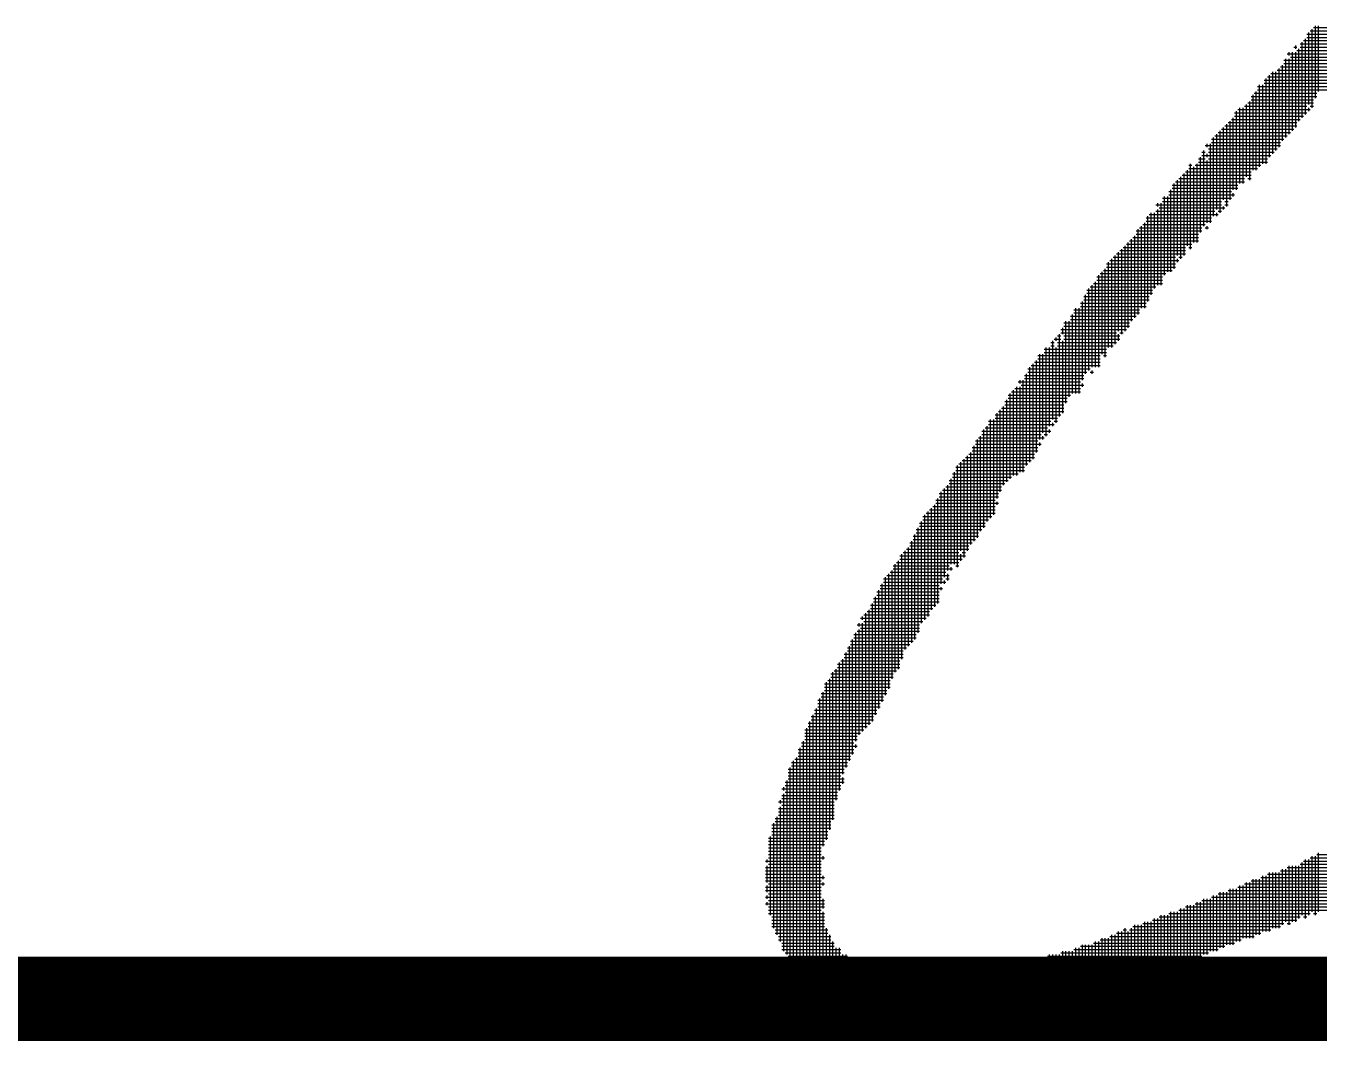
# Model space of a CAD drawing. Header units: feet. Extents: x 0 to 252300, y 0 to 178200.
# Drawn here: x 170688 to 171608, y 7770 to 8492 of the extents above; entities that cross this region are included whole.
import ezdxf
from ezdxf.enums import TextEntityAlignment as Align

# ---------------------------------------------------------------- set-up
doc = ezdxf.new("R2010")
doc.units = ezdxf.units.FT
doc.header["$LTSCALE"] = 3000
doc.header["$MEASUREMENT"] = 0
for name, color, linetype in [('CX-BORD', 3, 'CONTINUOUS'), ('CX-BORD-LIN1', 4, 'CONTINUOUS'), ('CX-BORD-LIN2', 3, 'CONTINUOUS'), ('CX-BORD-TEX2', 7, 'CONTINUOUS'), ('CX-BORD-TEX3', 6, 'CONTINUOUS')]:
    doc.layers.add(name, color=color, linetype=linetype)
doc.styles.add('TB_TEXT', font='')
doc.styles.add('TB_WBTXT', font='')
doc.styles.add('TB_WMTXT', font='')
doc.styles.get('TB_TEXT').set_extended_font_data('DotumChe')
doc.styles.get('TB_WBTXT').set_extended_font_data('Dotum')
doc.styles.get('TB_WMTXT').set_extended_font_data('DotumChe')

# ---------------------------------------------------------------- blocks, each defined once
blk = doc.blocks.new('CXBLKA1')
at = {"layer": 'CX-BORD-LIN1', "const_width": 0.2}
blk.add_lwpolyline([(558, 6), (270, 6)], dxfattribs=at)
at = {"layer": 'CX-BORD-LIN1', "style": 'TB_TEXT'}
for tag, p in [('TR_RCON5', (342.3033, 33)), ('TR_RCON4', (342.3033, 27)), ('TR_RCON3', (342.3033, 21)), ('TR_RCON2', (342.3033, 15)), ('TR_RCON1', (342.3033, 9))]:
    blk.add_attdef(tag, text='', height=3.5, dxfattribs=at).set_placement(p, align=Align.MIDDLE_LEFT)
for tag, height, p in [('TR_DGN5', 3.5, (451.1185, 33)), ('TR_CHK5', 3.5, (491.1185, 33)), ('TR_RDAT5', 3.5, (317.5, 33)), ('TR_APP5', 3.5, (531.1185, 33)), ('TR_RNUM5', 3, (285.1051, 32.6366)), ('TR_DGN4', 3.5, (451.1185, 27)), ('TR_CHK4', 3.5, (491.1185, 27)), ('TR_RDAT4', 3.5, (317.5, 27)), ('TR_APP4', 3.5, (531.1185, 27)), ('TR_RNUM4', 3, (285.1051, 26.6366)), ('TR_DGN3', 3.5, (451.1185, 21)), ('TR_CHK3', 3.5, (491.1185, 21)), ('TR_RDAT3', 3.5, (317.5, 21)), ('TR_APP3', 3.5, (531.1185, 21)), ('TR_RNUM3', 3, (285.1051, 20.6366)), ('TR_DGN2', 3.5, (451.1185, 15)), ('TR_CHK2', 3.5, (491.1185, 15)), ('TR_RDAT2', 3.5, (317.5, 15)), ('TR_APP2', 3.5, (531.1185, 15)), ('TR_RNUM2', 3, (285.1051, 14.6366)), ('TR_DGN1', 3.5, (451.1185, 9)), ('TR_CHK1', 3.5, (491.1185, 9)), ('TR_RDAT1', 3.5, (317.5, 9)), ('TR_APP1', 3.5, (531.1185, 9)), ('TR_RNUM1', 3, (285.1051, 8.6366))]:
    blk.add_attdef(tag, text='', height=height, dxfattribs=at).set_placement(p, align=Align.MIDDLE_CENTER)
at = {"layer": 'CX-BORD-LIN2', "style": 'TB_TEXT'}
blk.add_attdef('TD_VERSION', text='', height=3, rotation=90, dxfattribs=at).set_placement((800.5, 48.0149), align=Align.MIDDLE_CENTER)
at = {"layer": 'CX-BORD-TEX2', "style": 'TB_WMTXT'}
for tag, height, p in [('TB_CNAME', 5, (15.3448, 531.8324)), ('TB_CSCOP', 4, (16.6346, 523.8324))]:
    blk.add_attdef(tag, text='', height=height, dxfattribs=at).set_placement(p, align=Align.BOTTOM_LEFT)
at = {"layer": 'CX-BORD-TEX2', "style": 'TB_WBTXT'}
for tag, height, p in [('TB_MTITIL', 10, (398, 533.3264)), ('TB_STITL', 7, (398, 518.3264))]:
    blk.add_attdef(tag, text='', height=height, dxfattribs=at).set_placement(p, align=Align.MIDDLE_CENTER)
at = {"layer": 'CX-BORD-TEX3', "style": 'TB_TEXT'}
for tag, height, p in [('TD_LNDST', 4.5, (215, 31.5)), ('TD_DSECT', 4.5, (605.5, 31.5)), ('TD_DDIST', 4.5, (654.5, 31.5)), ('TD_DNAME_TOP', 4.5, (755, 27.957)), ('TD_CSECT', 4.5, (605.5, 22.5)), ('TD_CDIST', 4.5, (654.5, 22.5)), ('TD_DNAME_MAIN', 4.5, (755, 21.4731)), ('TD_DNAME_BOT', 3, (755, 15.2489)), ('TD_HSCAL', 4.5, (620.8841, 13.7484)), ('TD_VSCAL', 4.5, (656.8615, 13.7484)), ('TD_CCOMP', 4.5, (215, 13.5927)), ('TD_CSTEP', 4.5, (250.744, 5.125)), ('TD_FIELD', 4.5, (180, 5.125)), ('TD_DWGNO', 4.5, (755, 5.0017)), ('TD_DWGCODE', 4.5, (637, 4.7908))]:
    blk.add_attdef(tag, text='', height=height, dxfattribs=at).set_placement(p, align=Align.MIDDLE_CENTER)
for tag, height, width, p in [('TD_DCOMP', 4.5, 0.95, (215, 22.5875)), ('TD_CNAME', 5, 0.78, (65, 7.5956))]:
    blk.add_attdef(tag, text='', height=height, dxfattribs=dict(at, width=width)).set_placement(p, align=Align.MIDDLE_CENTER)

msp = doc.modelspace()

# ---------------------------------------------------------------- linework, layer by layer
at = {"layer": 'CX-BORD-TEX2'}
for p, q in [((171599.03, 8485.91), (171650.35, 8485.91)), ((171600.2, 8487.08), (171600.2, 8435.76)), ((171601.36, 8488.25), (171652.69, 8488.25)), ((171602.53, 8489.41), (171602.53, 8433.43)), ((171603.7, 8490.58), (171657.35, 8490.58)), ((171604.86, 8491.75), (171604.86, 8440.42)), ((171607.2, 8491.75), (171607.2, 8445.09)), ((171589.7, 8476.58), (171592.03, 8476.58)), ((171590.87, 8477.75), (171590.87, 8475.42)), ((171594.37, 8478.92), (171645.69, 8478.92)), ((171594.37, 8476.58), (171636.36, 8476.58)), ((171595.53, 8480.08), (171595.53, 8426.43)), ((171596.7, 8481.25), (171645.69, 8481.25)), ((171597.87, 8482.41), (171597.87, 8428.76)), ((171599.03, 8483.58), (171648.02, 8483.58)), ((171582.7, 8467.25), (171627.03, 8467.25)), ((171583.87, 8468.42), (171583.87, 8412.43)), ((171585.04, 8471.92), (171636.36, 8471.92)), ((171586.2, 8473.08), (171586.2, 8470.75)), ((171586.2, 8468.42), (171586.2, 8414.76)), ((171587.37, 8469.58), (171636.36, 8469.58)), ((171588.53, 8473.08), (171588.53, 8417.1)), ((171590.87, 8473.08), (171590.87, 8419.43)), ((171592.03, 8474.25), (171641.02, 8474.25)), ((171593.2, 8475.42), (171593.2, 8424.09)), ((171573.37, 8457.92), (171620.03, 8457.92)), ((171574.54, 8459.09), (171574.54, 8400.77)), ((171576.87, 8459.09), (171576.87, 8403.1)), ((171578.04, 8460.25), (171627.03, 8460.25)), ((171579.2, 8461.42), (171579.2, 8405.43)), ((171580.37, 8462.59), (171629.36, 8462.59)), ((171581.54, 8463.75), (171581.54, 8410.1)), ((171582.7, 8464.92), (171631.69, 8464.92)), ((171564.04, 8448.59), (171615.36, 8448.59)), ((171565.21, 8449.76), (171565.21, 8391.44)), ((171567.54, 8449.76), (171567.54, 8393.77)), ((171568.71, 8453.25), (171615.36, 8453.25)), ((171568.71, 8450.92), (171617.69, 8450.92)), ((171569.87, 8454.42), (171569.87, 8393.77)), ((171571.04, 8455.59), (171617.69, 8455.59)), ((171572.2, 8456.75), (171572.2, 8398.43)), ((171559.37, 8441.59), (171606.03, 8441.59)), ((171560.54, 8442.76), (171560.54, 8389.1)), ((171561.71, 8443.92), (171606.03, 8443.92)), ((171562.87, 8445.09), (171562.87, 8389.1)), ((171564.04, 8446.26), (171615.36, 8446.26)), ((171548.88, 8431.09), (171548.88, 8375.11)), ((171550.04, 8432.26), (171601.36, 8432.26)), ((171551.21, 8433.43), (171551.21, 8379.77)), ((171553.54, 8433.43), (171553.54, 8379.77)), ((171554.71, 8434.59), (171599.03, 8434.59)), ((171555.88, 8435.76), (171555.88, 8384.44)), ((171557.04, 8436.93), (171603.7, 8436.93)), ((171558.21, 8438.09), (171558.21, 8382.1)), ((171559.37, 8439.26), (171603.7, 8439.26)), ((171600.2, 8433.43), (171600.2, 8431.09)), ((171601.36, 8434.59), (171603.7, 8434.59)), ((171541.88, 8421.76), (171541.88, 8363.44)), ((171543.04, 8422.93), (171592.03, 8422.93)), ((171544.21, 8424.09), (171544.21, 8368.11)), ((171545.38, 8425.26), (171594.37, 8425.26)), ((171546.54, 8426.43), (171546.54, 8375.11)), ((171547.71, 8429.93), (171599.03, 8429.93)), ((171547.71, 8427.59), (171596.7, 8427.59)), ((171532.55, 8412.43), (171532.55, 8356.44)), ((171533.71, 8413.6), (171585.04, 8413.6)), ((171534.88, 8414.76), (171534.88, 8361.11)), ((171536.05, 8415.93), (171587.37, 8415.93)), ((171537.21, 8417.1), (171537.21, 8358.78)), ((171538.38, 8418.26), (171589.7, 8418.26)), ((171539.55, 8419.43), (171539.55, 8368.11)), ((171540.71, 8420.6), (171592.03, 8420.6)), ((171525.55, 8403.1), (171525.55, 8349.45)), ((171526.72, 8406.6), (171580.37, 8406.6)), ((171527.88, 8407.77), (171527.88, 8405.43)), ((171529.05, 8404.27), (171578.04, 8404.27)), ((171530.21, 8407.77), (171530.21, 8351.78)), ((171531.38, 8411.26), (171582.7, 8411.26)), ((171531.38, 8408.93), (171580.37, 8408.93)), ((171516.22, 8393.77), (171516.22, 8333.12)), ((171520.88, 8393.77), (171520.88, 8337.78)), ((171522.05, 8397.27), (171526.72, 8397.27)), ((171522.05, 8394.93), (171571.04, 8394.93)), ((171523.22, 8398.43), (171523.22, 8344.78)), ((171524.38, 8401.93), (171526.72, 8401.93)), ((171524.38, 8399.6), (171573.37, 8399.6)), ((171527.88, 8400.77), (171527.88, 8398.43)), ((171527.88, 8396.1), (171527.88, 8351.78)), ((171529.05, 8401.93), (171575.7, 8401.93)), ((171529.05, 8397.27), (171571.04, 8397.27)), ((171509.22, 8384.44), (171509.22, 8326.12)), ((171510.39, 8385.6), (171559.37, 8385.6)), ((171511.55, 8386.77), (171511.55, 8328.45)), ((171512.72, 8387.94), (171559.37, 8387.94)), ((171513.88, 8389.1), (171513.88, 8335.45)), ((171515.05, 8392.6), (171517.38, 8392.6)), ((171515.05, 8390.27), (171564.04, 8390.27)), ((171518.55, 8391.44), (171518.55, 8337.78)), ((171519.72, 8392.6), (171566.37, 8392.6)), ((171502.22, 8375.11), (171502.22, 8316.79)), ((171503.39, 8378.61), (171550.04, 8378.61)), ((171503.39, 8376.27), (171550.04, 8376.27)), ((171504.55, 8379.77), (171504.55, 8319.12)), ((171505.72, 8380.94), (171554.71, 8380.94)), ((171506.89, 8382.1), (171506.89, 8328.45)), ((171508.05, 8383.27), (171554.71, 8383.27)), ((171557.04, 8383.27), (171559.37, 8383.27)), ((171492.89, 8365.77), (171492.89, 8363.44)), ((171495.22, 8365.77), (171495.22, 8307.45)), ((171496.39, 8369.27), (171545.38, 8369.27)), ((171496.39, 8366.94), (171538.38, 8366.94)), ((171497.56, 8370.44), (171497.56, 8314.45)), ((171499.89, 8370.44), (171499.89, 8316.79)), ((171501.05, 8373.94), (171545.38, 8373.94)), ((171501.05, 8371.61), (171547.71, 8371.61)), ((171540.71, 8366.94), (171543.04, 8366.94)), ((171546.54, 8372.77), (171546.54, 8370.44)), ((171487.06, 8357.61), (171536.05, 8357.61)), ((171488.22, 8358.78), (171488.22, 8300.46)), ((171490.56, 8358.78), (171490.56, 8305.12)), ((171491.72, 8364.61), (171538.38, 8364.61)), ((171491.72, 8359.94), (171533.71, 8359.94)), ((171492.89, 8361.11), (171492.89, 8307.45)), ((171494.06, 8362.28), (171540.71, 8362.28)), ((171534.88, 8358.78), (171534.88, 8356.44)), ((171536.05, 8359.94), (171538.38, 8359.94)), ((171539.55, 8363.44), (171539.55, 8361.11)), ((171540.71, 8364.61), (171543.04, 8364.61)), ((171480.06, 8348.28), (171524.38, 8348.28)), ((171481.23, 8349.45), (171481.23, 8291.13)), ((171482.39, 8350.61), (171526.72, 8350.61)), ((171483.56, 8351.78), (171483.56, 8291.13)), ((171484.72, 8355.28), (171531.38, 8355.28)), ((171484.72, 8352.94), (171531.38, 8352.94)), ((171485.89, 8356.44), (171485.89, 8295.79)), ((171526.72, 8348.28), (171529.05, 8348.28)), ((171527.88, 8349.45), (171527.88, 8347.11)), ((171473.06, 8338.95), (171522.05, 8338.95)), ((171474.23, 8340.11), (171474.23, 8281.79)), ((171475.39, 8341.28), (171522.05, 8341.28)), ((171476.56, 8342.45), (171476.56, 8284.13)), ((171477.73, 8345.95), (171524.38, 8345.95)), ((171477.73, 8343.61), (171522.05, 8343.61)), ((171478.89, 8347.11), (171478.89, 8286.46)), ((171463.73, 8329.62), (171512.72, 8329.62)), ((171464.9, 8330.78), (171464.9, 8274.8)), ((171466.06, 8331.95), (171512.72, 8331.95)), ((171467.23, 8333.12), (171467.23, 8272.46)), ((171468.4, 8334.28), (171512.72, 8334.28)), ((171469.56, 8335.45), (171469.56, 8274.8)), ((171470.73, 8336.61), (171517.38, 8336.61)), ((171471.89, 8337.78), (171471.89, 8277.13)), ((171515.05, 8334.28), (171517.38, 8334.28)), ((171456.73, 8322.62), (171505.72, 8322.62)), ((171456.73, 8320.29), (171505.72, 8320.29)), ((171457.9, 8323.78), (171457.9, 8263.13)), ((171459.06, 8324.95), (171508.05, 8324.95)), ((171460.23, 8326.12), (171460.23, 8263.13)), ((171461.4, 8327.28), (171505.72, 8327.28)), ((171462.56, 8328.45), (171462.56, 8265.46)), ((171506.89, 8326.12), (171506.89, 8323.78)), ((171508.05, 8327.28), (171510.39, 8327.28)), ((171449.73, 8313.29), (171496.39, 8313.29)), ((171449.73, 8310.95), (171496.39, 8310.95)), ((171450.9, 8314.45), (171450.9, 8249.13)), ((171452.07, 8315.62), (171498.72, 8315.62)), ((171453.23, 8316.79), (171453.23, 8258.47)), ((171454.4, 8317.95), (171503.39, 8317.95)), ((171455.56, 8319.12), (171455.56, 8256.13)), ((171442.73, 8303.96), (171489.39, 8303.96)), ((171442.73, 8301.62), (171489.39, 8301.62)), ((171443.9, 8305.12), (171443.9, 8246.8)), ((171445.07, 8306.29), (171491.72, 8306.29)), ((171446.23, 8307.45), (171446.23, 8249.13)), ((171447.4, 8308.62), (171496.39, 8308.62)), ((171448.57, 8309.79), (171448.57, 8249.13)), ((171438.07, 8294.62), (171484.72, 8294.62)), ((171438.07, 8292.29), (171484.72, 8292.29)), ((171439.24, 8295.79), (171439.24, 8239.8)), ((171440.4, 8299.29), (171487.06, 8299.29)), ((171440.4, 8296.96), (171487.06, 8296.96)), ((171441.57, 8300.46), (171441.57, 8244.47)), ((171431.07, 8285.29), (171477.73, 8285.29)), ((171432.24, 8286.46), (171432.24, 8230.47)), ((171433.4, 8289.96), (171480.06, 8289.96)), ((171433.4, 8287.63), (171480.06, 8287.63)), ((171434.57, 8291.13), (171434.57, 8230.47)), ((171436.9, 8291.13), (171436.9, 8230.47)), ((171424.07, 8275.96), (171470.73, 8275.96)), ((171425.24, 8277.13), (171425.24, 8272.46)), ((171426.4, 8280.63), (171473.06, 8280.63)), ((171426.4, 8278.29), (171473.06, 8278.29)), ((171427.57, 8281.79), (171427.57, 8223.47)), ((171429.9, 8281.79), (171429.9, 8228.14)), ((171431.07, 8282.96), (171475.39, 8282.96)), ((171417.07, 8266.63), (171419.41, 8266.63)), ((171418.24, 8267.8), (171418.24, 8211.81)), ((171419.41, 8268.96), (171424.07, 8268.96)), ((171420.57, 8270.13), (171420.57, 8267.8)), ((171421.74, 8271.3), (171424.07, 8271.3)), ((171421.74, 8266.63), (171463.73, 8266.63)), ((171422.91, 8272.46), (171422.91, 8214.14)), ((171424.07, 8273.63), (171463.73, 8273.63)), ((171425.24, 8267.8), (171425.24, 8216.48)), ((171426.4, 8271.3), (171466.06, 8271.3)), ((171426.4, 8268.96), (171466.06, 8268.96)), ((171464.9, 8272.46), (171464.9, 8267.8)), ((171466.06, 8273.63), (171468.4, 8273.63)), ((171407.74, 8257.3), (171452.07, 8257.3)), ((171408.91, 8258.47), (171408.91, 8197.81)), ((171411.24, 8258.47), (171411.24, 8202.48)), ((171412.41, 8261.97), (171456.73, 8261.97)), ((171412.41, 8259.63), (171456.73, 8259.63)), ((171413.57, 8263.13), (171413.57, 8200.15)), ((171415.91, 8263.13), (171415.91, 8207.14)), ((171417.07, 8264.3), (171419.41, 8264.3)), ((171420.57, 8263.13), (171420.57, 8209.48)), ((171421.74, 8264.3), (171461.4, 8264.3)), ((171454.4, 8257.3), (171456.73, 8257.3)), ((171400.74, 8247.97), (171445.07, 8247.97)), ((171401.91, 8249.13), (171401.91, 8181.48)), ((171403.08, 8250.3), (171452.07, 8250.3)), ((171404.24, 8251.47), (171404.24, 8183.82)), ((171405.41, 8252.63), (171452.07, 8252.63)), ((171406.58, 8253.8), (171406.58, 8188.48)), ((171407.74, 8254.97), (171452.07, 8254.97)), ((171446.23, 8246.8), (171446.23, 8244.47)), ((171393.75, 8238.64), (171438.07, 8238.64)), ((171394.91, 8239.8), (171394.91, 8237.47)), ((171397.24, 8239.8), (171397.24, 8174.49)), ((171398.41, 8243.3), (171440.4, 8243.3)), ((171398.41, 8240.97), (171440.4, 8240.97)), ((171399.58, 8244.47), (171399.58, 8179.15)), ((171400.74, 8245.64), (171442.73, 8245.64)), ((171439.24, 8237.47), (171439.24, 8235.14)), ((171445.07, 8245.64), (171447.4, 8245.64)), ((171386.75, 8229.31), (171431.07, 8229.31)), ((171387.91, 8230.47), (171387.91, 8169.82)), ((171389.08, 8231.64), (171438.07, 8231.64)), ((171390.25, 8232.81), (171390.25, 8172.15)), ((171391.41, 8233.97), (171438.07, 8233.97)), ((171392.58, 8235.14), (171392.58, 8172.15)), ((171394.91, 8235.14), (171394.91, 8174.49)), ((171396.08, 8236.3), (171440.4, 8236.3)), ((171380.92, 8218.81), (171380.92, 8160.49)), ((171382.08, 8219.97), (171426.4, 8219.97)), ((171383.25, 8221.14), (171383.25, 8165.15)), ((171384.41, 8224.64), (171428.74, 8224.64)), ((171384.41, 8222.31), (171426.4, 8222.31)), ((171385.58, 8225.81), (171385.58, 8167.49)), ((171386.75, 8226.97), (171428.74, 8226.97)), ((171372.75, 8210.64), (171417.07, 8210.64)), ((171373.92, 8211.81), (171373.92, 8141.83)), ((171376.25, 8211.81), (171376.25, 8144.16)), ((171377.42, 8215.31), (171424.07, 8215.31)), ((171377.42, 8212.98), (171421.74, 8212.98)), ((171378.58, 8216.48), (171378.58, 8155.82)), ((171379.75, 8217.64), (171426.4, 8217.64)), ((171418.24, 8209.48), (171418.24, 8207.14)), ((171419.41, 8210.64), (171421.74, 8210.64)), ((171368.08, 8203.65), (171417.07, 8203.65)), ((171368.08, 8201.31), (171410.08, 8201.31)), ((171369.25, 8204.81), (171369.25, 8134.83)), ((171370.42, 8205.98), (171414.74, 8205.98)), ((171371.58, 8207.14), (171371.58, 8139.49)), ((171372.75, 8208.31), (171419.41, 8208.31)), ((171412.41, 8201.31), (171414.74, 8201.31)), ((171415.91, 8204.81), (171415.91, 8202.48)), ((171361.09, 8191.98), (171407.74, 8191.98)), ((171362.25, 8193.15), (171362.25, 8125.5)), ((171363.42, 8196.65), (171407.74, 8196.65)), ((171363.42, 8194.31), (171410.08, 8194.31)), ((171364.59, 8197.81), (171364.59, 8127.83)), ((171365.75, 8198.98), (171412.41, 8198.98)), ((171366.92, 8200.15), (171366.92, 8132.49)), ((171408.91, 8195.48), (171408.91, 8193.15)), ((171411.24, 8200.15), (171411.24, 8197.81)), ((171354.09, 8182.65), (171403.08, 8182.65)), ((171355.25, 8183.82), (171355.25, 8113.83)), ((171356.42, 8184.98), (171405.41, 8184.98)), ((171357.59, 8186.15), (171357.59, 8118.5)), ((171358.75, 8187.32), (171405.41, 8187.32)), ((171359.92, 8188.48), (171359.92, 8123.16)), ((171361.09, 8189.65), (171407.74, 8189.65)), ((171347.09, 8173.32), (171393.75, 8173.32)), ((171348.26, 8174.49), (171348.26, 8109.17)), ((171349.42, 8177.98), (171398.41, 8177.98)), ((171349.42, 8175.65), (171398.41, 8175.65)), ((171350.59, 8179.15), (171350.59, 8106.83)), ((171351.76, 8180.32), (171400.74, 8180.32)), ((171352.92, 8181.48), (171352.92, 8118.5)), ((171342.42, 8163.99), (171382.08, 8163.99)), ((171343.59, 8165.15), (171343.59, 8104.5)), ((171344.76, 8168.65), (171386.75, 8168.65)), ((171344.76, 8166.32), (171384.41, 8166.32)), ((171345.92, 8169.82), (171345.92, 8109.17)), ((171347.09, 8170.99), (171389.08, 8170.99)), ((171335.43, 8154.66), (171377.42, 8154.66)), ((171336.59, 8155.82), (171336.59, 8081.17)), ((171337.76, 8159.32), (171379.75, 8159.32)), ((171337.76, 8156.99), (171379.75, 8156.99)), ((171338.92, 8160.49), (171338.92, 8095.17)), ((171340.09, 8161.65), (171382.08, 8161.65)), ((171341.26, 8162.82), (171341.26, 8099.84)), ((171328.43, 8145.33), (171377.42, 8145.33)), ((171329.59, 8146.49), (171329.59, 8071.84)), ((171330.76, 8147.66), (171377.42, 8147.66)), ((171331.93, 8148.82), (171331.93, 8076.51)), ((171333.09, 8149.99), (171377.42, 8149.99)), ((171334.26, 8151.16), (171334.26, 8078.84)), ((171335.43, 8152.32), (171379.75, 8152.32)), ((171378.58, 8153.49), (171378.58, 8151.16)), ((171323.76, 8138.33), (171370.42, 8138.33)), ((171323.76, 8135.99), (171370.42, 8135.99)), ((171324.93, 8139.49), (171324.93, 8067.18)), ((171326.09, 8142.99), (171375.08, 8142.99)), ((171326.09, 8140.66), (171372.75, 8140.66)), ((171327.26, 8144.16), (171327.26, 8069.51)), ((171319.1, 8129), (171365.75, 8129)), ((171320.26, 8130.16), (171320.26, 8055.51)), ((171321.43, 8133.66), (171368.08, 8133.66)), ((171321.43, 8131.33), (171365.75, 8131.33)), ((171322.6, 8134.83), (171322.6, 8060.18)), ((171313.26, 8118.5), (171313.26, 8048.51)), ((171314.43, 8119.66), (171358.75, 8119.66)), ((171315.6, 8120.83), (171315.6, 8050.85)), ((171316.76, 8124.33), (171361.09, 8124.33)), ((171316.76, 8122), (171358.75, 8122)), ((171317.93, 8125.5), (171317.93, 8053.18)), ((171319.1, 8126.66), (171363.42, 8126.66)), ((171306.27, 8109.17), (171306.27, 8032.18)), ((171307.43, 8110.33), (171351.76, 8110.33)), ((171308.6, 8111.5), (171308.6, 8034.52)), ((171309.76, 8115), (171356.42, 8115)), ((171309.76, 8112.67), (171354.09, 8112.67)), ((171310.93, 8116.17), (171310.93, 8041.52)), ((171312.1, 8117.33), (171351.76, 8117.33)), ((171352.92, 8116.17), (171352.92, 8111.5)), ((171354.09, 8117.33), (171356.42, 8117.33)), ((171299.27, 8099.84), (171299.27, 8015.85)), ((171300.43, 8101), (171344.76, 8101)), ((171301.6, 8102.17), (171301.6, 8020.52)), ((171302.77, 8103.33), (171342.42, 8103.33)), ((171303.93, 8104.5), (171303.93, 8027.52)), ((171305.1, 8108), (171344.76, 8108)), ((171305.1, 8105.67), (171347.09, 8105.67)), ((171343.59, 8102.17), (171343.59, 8097.5)), ((171345.92, 8106.83), (171345.92, 8104.5)), ((171349.42, 8108), (171351.76, 8108)), ((171294.6, 8090.5), (171294.6, 8006.52)), ((171295.77, 8094), (171337.76, 8094)), ((171295.77, 8091.67), (171340.09, 8091.67)), ((171296.93, 8095.17), (171296.93, 8011.19)), ((171298.1, 8098.67), (171340.09, 8098.67)), ((171298.1, 8096.34), (171342.42, 8096.34)), ((171338.92, 8092.84), (171338.92, 8090.5)), ((171341.26, 8097.5), (171341.26, 8095.17)), ((171342.42, 8098.67), (171344.76, 8098.67)), ((171289.94, 8081.17), (171289.94, 7997.19)), ((171291.1, 8084.67), (171337.76, 8084.67)), ((171291.1, 8082.34), (171337.76, 8082.34)), ((171292.27, 8085.84), (171292.27, 8001.86)), ((171293.44, 8089.34), (171337.76, 8089.34)), ((171293.44, 8087.01), (171337.76, 8087.01)), ((171282.94, 8071.84), (171282.94, 8069.51)), ((171284.1, 8073.01), (171330.76, 8073.01)), ((171285.27, 8074.17), (171285.27, 7992.53)), ((171286.44, 8075.34), (171330.76, 8075.34)), ((171287.6, 8076.51), (171287.6, 7994.86)), ((171288.77, 8080.01), (171335.43, 8080.01)), ((171288.77, 8077.67), (171333.09, 8077.67)), ((171279.44, 8066.01), (171323.76, 8066.01)), ((171280.6, 8067.18), (171280.6, 8064.84)), ((171280.6, 8062.51), (171280.6, 7987.86)), ((171281.77, 8070.68), (171328.43, 8070.68)), ((171281.77, 8063.68), (171323.76, 8063.68)), ((171282.94, 8067.18), (171282.94, 7990.19)), ((171284.1, 8068.34), (171326.09, 8068.34)), ((171274.77, 8054.35), (171319.1, 8054.35)), ((171275.94, 8055.51), (171275.94, 7973.86)), ((171277.11, 8059.01), (171321.43, 8059.01)), ((171277.11, 8056.68), (171321.43, 8056.68)), ((171278.27, 8060.18), (171278.27, 7983.2)), ((171279.44, 8061.34), (171323.76, 8061.34)), ((171270.11, 8045.01), (171312.1, 8045.01)), ((171271.27, 8046.18), (171271.27, 7964.53)), ((171272.44, 8049.68), (171314.43, 8049.68)), ((171272.44, 8047.35), (171312.1, 8047.35)), ((171273.61, 8050.85), (171273.61, 7969.2)), ((171274.77, 8052.01), (171316.76, 8052.01)), ((171265.44, 8038.02), (171309.76, 8038.02)), ((171265.44, 8035.68), (171309.76, 8035.68)), ((171266.61, 8039.18), (171266.61, 7948.2)), ((171267.77, 8040.35), (171309.76, 8040.35)), ((171268.94, 8041.52), (171268.94, 7959.87)), ((171270.11, 8042.68), (171312.1, 8042.68)), ((171258.44, 8026.35), (171302.77, 8026.35)), ((171259.61, 8027.52), (171259.61, 7920.21)), ((171260.78, 8031.02), (171305.1, 8031.02)), ((171260.78, 8028.69), (171305.1, 8028.69)), ((171261.94, 8032.18), (171261.94, 7927.21)), ((171263.11, 8033.35), (171307.43, 8033.35)), ((171264.28, 8034.52), (171264.28, 7941.21)), ((171253.78, 8017.02), (171300.43, 8017.02)), ((171254.94, 8018.19), (171254.94, 7908.55)), ((171256.11, 8024.02), (171302.77, 8024.02)), ((171256.11, 8021.69), (171302.77, 8021.69)), ((171256.11, 8019.35), (171300.43, 8019.35)), ((171257.28, 8025.19), (171257.28, 7913.21)), ((171251.44, 8012.36), (171298.1, 8012.36)), ((171251.44, 8010.02), (171295.77, 8010.02)), ((171251.44, 8007.69), (171295.77, 8007.69)), ((171252.61, 8013.52), (171252.61, 7810.57)), ((171253.78, 8014.69), (171298.1, 8014.69)), ((171246.78, 8000.69), (171291.1, 8000.69)), ((171246.78, 7998.36), (171291.1, 7998.36)), ((171247.95, 8001.86), (171247.95, 7815.23)), ((171249.11, 8005.36), (171293.44, 8005.36)), ((171249.11, 8003.02), (171293.44, 8003.02)), ((171250.28, 8006.52), (171250.28, 7812.9)), ((171242.11, 7991.36), (171284.1, 7991.36)), ((171242.11, 7989.03), (171281.77, 7989.03)), ((171243.28, 7992.53), (171243.28, 7817.57)), ((171244.45, 7996.03), (171288.77, 7996.03)), ((171244.45, 7993.69), (171286.44, 7993.69)), ((171245.61, 7997.19), (171245.61, 7815.23)), ((171239.78, 7982.03), (171277.11, 7982.03)), ((171239.78, 7979.7), (171279.44, 7979.7)), ((171240.95, 7983.2), (171240.95, 7819.9)), ((171242.11, 7986.69), (171279.44, 7986.69)), ((171242.11, 7984.36), (171279.44, 7984.36)), ((171278.27, 7980.86), (171278.27, 7978.53)), ((171236.28, 7971.53), (171236.28, 7822.23)), ((171237.45, 7977.36), (171277.11, 7977.36)), ((171237.45, 7975.03), (171277.11, 7975.03)), ((171237.45, 7972.7), (171274.77, 7972.7)), ((171238.61, 7978.53), (171238.61, 7822.23)), ((171230.45, 7963.37), (171270.11, 7963.37)), ((171231.62, 7964.53), (171231.62, 7829.23)), ((171232.78, 7968.03), (171272.44, 7968.03)), ((171232.78, 7965.7), (171272.44, 7965.7)), ((171233.95, 7969.2), (171233.95, 7826.9)), ((171235.12, 7970.37), (171274.77, 7970.37)), ((171228.12, 7954.04), (171270.11, 7954.04)), ((171229.28, 7955.2), (171229.28, 7831.56)), ((171230.45, 7961.03), (171270.11, 7961.03)), ((171230.45, 7958.7), (171267.77, 7958.7)), ((171230.45, 7956.37), (171270.11, 7956.37)), ((171268.94, 7957.53), (171268.94, 7952.87)), ((171225.78, 7949.37), (171267.77, 7949.37)), ((171225.78, 7944.7), (171265.44, 7944.7)), ((171226.95, 7950.54), (171226.95, 7948.2)), ((171226.95, 7945.87), (171226.95, 7833.9)), ((171228.12, 7951.7), (171267.77, 7951.7)), ((171228.12, 7947.04), (171265.44, 7947.04)), ((171223.45, 7940.04), (171263.11, 7940.04)), ((171223.45, 7935.37), (171263.11, 7935.37)), ((171224.62, 7941.21), (171224.62, 7938.87)), ((171224.62, 7936.54), (171224.62, 7840.89)), ((171225.78, 7942.37), (171265.44, 7942.37)), ((171225.78, 7937.71), (171263.11, 7937.71)), ((171219.95, 7924.88), (171219.95, 7850.23)), ((171221.12, 7928.37), (171263.11, 7928.37)), ((171221.12, 7926.04), (171260.78, 7926.04)), ((171222.28, 7929.54), (171222.28, 7845.56)), ((171223.45, 7933.04), (171263.11, 7933.04)), ((171223.45, 7930.71), (171263.11, 7930.71)), ((171217.62, 7915.54), (171217.62, 7859.56)), ((171218.79, 7923.71), (171260.78, 7923.71)), ((171218.79, 7921.38), (171260.78, 7921.38)), ((171218.79, 7919.04), (171258.44, 7919.04)), ((171218.79, 7916.71), (171258.44, 7916.71)), ((171216.45, 7914.38), (171258.44, 7914.38)), ((171216.45, 7912.05), (171256.11, 7912.05)), ((171216.45, 7909.71), (171256.11, 7909.71)), ((171216.45, 7907.38), (171253.78, 7907.38)), ((171214.12, 7898.05), (171253.78, 7898.05)), ((171215.29, 7899.21), (171215.29, 7896.88)), ((171216.45, 7905.05), (171253.78, 7905.05)), ((171216.45, 7902.71), (171253.78, 7902.71)), ((171216.45, 7900.38), (171256.11, 7900.38)), ((171254.94, 7901.55), (171254.94, 7899.21)), ((171596.7, 7898.05), (171690.01, 7898.05)), ((171597.87, 7899.21), (171597.87, 7857.22)), ((171600.2, 7899.21), (171600.2, 7859.56)), ((171601.36, 7900.38), (171694.68, 7900.38)), ((171602.53, 7901.55), (171602.53, 7861.89)), ((171604.86, 7901.55), (171604.86, 7859.56)), ((171606.03, 7902.71), (171699.34, 7902.71)), ((171607.2, 7903.88), (171607.2, 7861.89)), ((171214.12, 7893.38), (171253.78, 7893.38)), ((171214.12, 7891.05), (171253.78, 7891.05)), ((171214.12, 7888.72), (171253.78, 7888.72)), ((171215.29, 7894.55), (171215.29, 7882.89)), ((171216.45, 7895.72), (171253.78, 7895.72)), ((171571.04, 7888.72), (171673.68, 7888.72)), ((171572.2, 7889.88), (171572.2, 7847.89)), ((171574.54, 7889.88), (171574.54, 7850.23)), ((171576.87, 7889.88), (171576.87, 7850.23)), ((171579.2, 7889.88), (171579.2, 7850.23)), ((171580.37, 7891.05), (171678.35, 7891.05)), ((171581.54, 7892.22), (171581.54, 7852.56)), ((171583.87, 7892.22), (171583.87, 7854.89)), ((171585.04, 7893.38), (171680.68, 7893.38)), ((171586.2, 7894.55), (171586.2, 7852.56)), ((171588.53, 7894.55), (171588.53, 7854.89)), ((171590.87, 7894.55), (171590.87, 7854.89)), ((171593.2, 7894.55), (171593.2, 7857.22)), ((171594.37, 7895.72), (171685.35, 7895.72)), ((171595.53, 7896.88), (171595.53, 7859.56)), ((171214.12, 7886.38), (171256.11, 7886.38)), ((171214.12, 7884.05), (171253.78, 7884.05)), ((171214.12, 7879.39), (171253.78, 7879.39)), ((171215.29, 7880.55), (171215.29, 7875.89)), ((171216.45, 7881.72), (171256.11, 7881.72)), ((171254.94, 7887.55), (171254.94, 7885.22)), ((171254.94, 7882.89), (171254.94, 7880.55)), ((171550.04, 7879.39), (171645.69, 7879.39)), ((171551.21, 7880.55), (171551.21, 7840.89)), ((171553.54, 7880.55), (171553.54, 7843.23)), ((171554.71, 7881.72), (171652.69, 7881.72)), ((171555.88, 7882.89), (171555.88, 7843.23)), ((171558.21, 7882.89), (171558.21, 7843.23)), ((171559.37, 7884.05), (171657.35, 7884.05)), ((171560.54, 7885.22), (171560.54, 7843.23)), ((171562.87, 7885.22), (171562.87, 7845.56)), ((171565.21, 7885.22), (171565.21, 7845.56)), ((171566.37, 7886.38), (171669.02, 7886.38)), ((171567.54, 7887.55), (171567.54, 7847.89)), ((171569.87, 7887.55), (171569.87, 7847.89)), ((171214.12, 7877.05), (171253.78, 7877.05)), ((171214.12, 7872.39), (171253.78, 7872.39)), ((171215.29, 7873.55), (171215.29, 7871.22)), ((171216.45, 7874.72), (171253.78, 7874.72)), ((171216.45, 7870.05), (171256.11, 7870.05)), ((171254.94, 7871.22), (171254.94, 7864.22)), ((171524.38, 7870.05), (171634.02, 7870.05)), ((171525.55, 7871.22), (171525.55, 7831.56)), ((171527.88, 7871.22), (171527.88, 7831.56)), ((171530.21, 7871.22), (171530.21, 7833.9)), ((171531.38, 7872.39), (171638.69, 7872.39)), ((171532.55, 7873.55), (171532.55, 7833.9)), ((171534.88, 7873.55), (171534.88, 7833.9)), ((171536.05, 7874.72), (171641.02, 7874.72)), ((171537.21, 7875.89), (171537.21, 7836.23)), ((171539.55, 7875.89), (171539.55, 7836.23)), ((171541.88, 7875.89), (171541.88, 7838.56)), ((171543.04, 7877.05), (171643.36, 7877.05)), ((171544.21, 7878.22), (171544.21, 7838.56)), ((171546.54, 7878.22), (171546.54, 7838.56)), ((171548.88, 7878.22), (171548.88, 7840.89)), ((171214.12, 7867.72), (171256.11, 7867.72)), ((171215.29, 7868.89), (171215.29, 7866.56)), ((171216.45, 7865.39), (171256.11, 7865.39)), ((171216.45, 7863.06), (171253.78, 7863.06)), ((171216.45, 7860.72), (171256.11, 7860.72)), ((171254.94, 7861.89), (171254.94, 7808.24)), ((171501.05, 7860.72), (171601.36, 7860.72)), ((171502.22, 7861.89), (171502.22, 7822.23)), ((171504.55, 7861.89), (171504.55, 7822.23)), ((171506.89, 7861.89), (171506.89, 7824.57)), ((171508.05, 7863.06), (171617.69, 7863.06)), ((171509.22, 7864.22), (171509.22, 7824.57)), ((171511.55, 7864.22), (171511.55, 7824.57)), ((171512.72, 7865.39), (171622.36, 7865.39)), ((171513.88, 7866.56), (171513.88, 7824.57)), ((171516.22, 7866.56), (171516.22, 7826.9)), ((171518.55, 7866.56), (171518.55, 7826.9)), ((171519.72, 7867.72), (171627.03, 7867.72)), ((171520.88, 7868.89), (171520.88, 7829.23)), ((171523.22, 7868.89), (171523.22, 7829.23)), ((171603.7, 7860.72), (171606.03, 7860.72)), ((171218.79, 7858.39), (171256.11, 7858.39)), ((171218.79, 7856.06), (171256.11, 7856.06)), ((171218.79, 7853.73), (171256.11, 7853.73)), ((171218.79, 7851.39), (171256.11, 7851.39)), ((171475.39, 7851.39), (171580.37, 7851.39)), ((171476.56, 7852.56), (171476.56, 7810.57)), ((171478.89, 7852.56), (171478.89, 7810.57)), ((171481.23, 7852.56), (171481.23, 7810.57)), ((171482.39, 7853.73), (171582.7, 7853.73)), ((171483.56, 7854.89), (171483.56, 7810.57)), ((171485.89, 7854.89), (171485.89, 7812.9)), ((171488.22, 7854.89), (171488.22, 7817.57)), ((171489.39, 7856.06), (171592.03, 7856.06)), ((171490.56, 7857.22), (171490.56, 7815.23)), ((171492.89, 7857.22), (171492.89, 7815.23)), ((171494.06, 7858.39), (171594.37, 7858.39)), ((171495.22, 7859.56), (171495.22, 7817.57)), ((171497.56, 7859.56), (171497.56, 7819.9)), ((171499.89, 7859.56), (171499.89, 7819.9)), ((171585.04, 7853.73), (171587.37, 7853.73)), ((171596.7, 7858.39), (171599.03, 7858.39)), ((171221.12, 7849.06), (171258.44, 7849.06)), ((171221.12, 7846.73), (171258.44, 7846.73)), ((171223.45, 7844.39), (171260.78, 7844.39)), ((171223.45, 7842.06), (171260.78, 7842.06)), ((171257.28, 7850.23), (171257.28, 7805.9)), ((171259.61, 7845.56), (171259.61, 7803.57)), ((171452.07, 7842.06), (171552.38, 7842.06)), ((171453.23, 7843.23), (171453.23, 7803.57)), ((171455.56, 7843.23), (171455.56, 7803.57)), ((171457.9, 7843.23), (171457.9, 7805.9)), ((171459.06, 7844.39), (171561.71, 7844.39)), ((171460.23, 7845.56), (171460.23, 7805.9)), ((171462.56, 7845.56), (171462.56, 7808.24)), ((171463.73, 7846.73), (171566.37, 7846.73)), ((171464.9, 7847.89), (171464.9, 7808.24)), ((171467.23, 7847.89), (171467.23, 7810.57)), ((171468.4, 7849.06), (171470.73, 7849.06)), ((171469.56, 7850.23), (171469.56, 7808.24)), ((171471.89, 7847.89), (171471.89, 7810.57)), ((171473.06, 7849.06), (171573.37, 7849.06)), ((171474.23, 7850.23), (171474.23, 7810.57)), ((171225.78, 7839.73), (171263.11, 7839.73)), ((171225.78, 7837.4), (171263.11, 7837.4)), ((171225.78, 7835.06), (171267.77, 7835.06)), ((171228.12, 7832.73), (171267.77, 7832.73)), ((171261.94, 7840.89), (171261.94, 7803.57)), ((171264.28, 7836.23), (171264.28, 7803.57)), ((171266.61, 7836.23), (171266.61, 7801.24)), ((171424.07, 7832.73), (171529.05, 7832.73)), ((171425.24, 7833.9), (171425.24, 7796.57)), ((171427.57, 7833.9), (171427.57, 7796.57)), ((171429.9, 7833.9), (171429.9, 7798.9)), ((171432.24, 7833.9), (171432.24, 7796.57)), ((171433.4, 7835.06), (171536.05, 7835.06)), ((171434.57, 7836.23), (171434.57, 7798.9)), ((171436.9, 7836.23), (171436.9, 7798.9)), ((171438.07, 7837.4), (171540.71, 7837.4)), ((171439.24, 7838.56), (171439.24, 7798.9)), ((171441.57, 7838.56), (171441.57, 7801.24)), ((171443.9, 7838.56), (171443.9, 7801.24)), ((171446.23, 7838.56), (171446.23, 7801.24)), ((171447.4, 7839.73), (171547.71, 7839.73)), ((171448.57, 7840.89), (171448.57, 7801.24)), ((171450.9, 7840.89), (171450.9, 7801.24)), ((171230.45, 7830.4), (171272.44, 7830.4)), ((171232.78, 7828.06), (171272.44, 7828.06)), ((171235.12, 7825.73), (171279.44, 7825.73)), ((171235.12, 7823.4), (171281.77, 7823.4)), ((171268.94, 7831.56), (171268.94, 7798.9)), ((171271.27, 7831.56), (171271.27, 7798.9)), ((171273.61, 7826.9), (171273.61, 7798.9)), ((171275.94, 7826.9), (171275.94, 7796.57)), ((171278.27, 7826.9), (171278.27, 7794.24)), ((171280.6, 7824.57), (171280.6, 7794.24)), ((171386.75, 7823.4), (171505.72, 7823.4)), ((171387.91, 7824.57), (171387.91, 7787.24)), ((171390.25, 7824.57), (171390.25, 7787.24)), ((171392.58, 7824.57), (171392.58, 7787.24)), ((171394.91, 7824.57), (171394.91, 7789.57)), ((171396.08, 7825.73), (171515.05, 7825.73)), ((171397.24, 7826.9), (171397.24, 7789.57)), ((171399.58, 7826.9), (171399.58, 7789.57)), ((171401.91, 7826.9), (171401.91, 7789.57)), ((171404.24, 7826.9), (171404.24, 7791.91)), ((171406.58, 7826.9), (171406.58, 7791.91)), ((171407.74, 7828.06), (171519.72, 7828.06)), ((171408.91, 7829.23), (171408.91, 7791.91)), ((171411.24, 7829.23), (171411.24, 7794.24)), ((171413.57, 7829.23), (171413.57, 7794.24)), ((171414.74, 7830.4), (171524.38, 7830.4)), ((171415.91, 7831.56), (171415.91, 7794.24)), ((171418.24, 7831.56), (171418.24, 7794.24)), ((171420.57, 7831.56), (171420.57, 7794.24)), ((171422.91, 7831.56), (171422.91, 7796.57)), ((171239.78, 7821.07), (171291.1, 7821.07)), ((171242.11, 7818.73), (171300.43, 7818.73)), ((171244.45, 7816.4), (171314.43, 7816.4)), ((171282.94, 7822.23), (171282.94, 7794.24)), ((171285.27, 7822.23), (171285.27, 7791.91)), ((171287.6, 7822.23), (171287.6, 7791.91)), ((171289.94, 7822.23), (171289.94, 7789.57)), ((171292.27, 7819.9), (171292.27, 7791.91)), ((171294.6, 7819.9), (171294.6, 7789.57)), ((171296.93, 7819.9), (171296.93, 7789.57)), ((171299.27, 7819.9), (171299.27, 7789.57)), ((171301.6, 7817.57), (171301.6, 7789.57)), ((171303.93, 7817.57), (171303.93, 7787.24)), ((171306.27, 7817.57), (171306.27, 7787.24)), ((171308.6, 7817.57), (171308.6, 7787.24)), ((171310.93, 7817.57), (171310.93, 7787.24)), ((171313.26, 7817.57), (171313.26, 7787.24)), ((171315.6, 7815.23), (171315.6, 7787.24)), ((171316.76, 7816.4), (171319.1, 7816.4)), ((171317.93, 7817.57), (171317.93, 7784.91)), ((171320.26, 7815.23), (171320.26, 7784.91)), ((171322.6, 7815.23), (171322.6, 7784.91)), ((171324.93, 7815.23), (171324.93, 7782.57)), ((171327.26, 7815.23), (171327.26, 7784.91)), ((171329.59, 7815.23), (171329.59, 7784.91)), ((171330.76, 7816.4), (171333.09, 7816.4)), ((171331.93, 7817.57), (171331.93, 7784.91)), ((171334.26, 7815.23), (171334.26, 7782.57)), ((171336.59, 7815.23), (171336.59, 7782.57)), ((171338.92, 7815.23), (171338.92, 7782.57)), ((171341.26, 7815.23), (171341.26, 7784.91)), ((171343.59, 7815.23), (171343.59, 7782.57)), ((171344.76, 7816.4), (171347.09, 7816.4)), ((171345.92, 7817.57), (171345.92, 7784.91)), ((171348.26, 7815.23), (171348.26, 7782.57)), ((171349.42, 7816.4), (171487.06, 7816.4)), ((171350.59, 7817.57), (171350.59, 7784.91)), ((171352.92, 7817.57), (171352.92, 7784.91)), ((171355.25, 7817.57), (171355.25, 7782.57)), ((171357.59, 7817.57), (171357.59, 7784.91)), ((171359.92, 7817.57), (171359.92, 7784.91)), ((171361.09, 7818.73), (171363.42, 7818.73)), ((171362.25, 7819.9), (171362.25, 7784.91)), ((171364.59, 7817.57), (171364.59, 7784.91)), ((171365.75, 7818.73), (171368.08, 7818.73)), ((171366.92, 7819.9), (171366.92, 7784.91)), ((171369.25, 7817.57), (171369.25, 7784.91)), ((171370.42, 7818.73), (171496.39, 7818.73)), ((171371.58, 7819.9), (171371.58, 7784.91)), ((171373.92, 7819.9), (171373.92, 7784.91)), ((171375.08, 7821.07), (171377.42, 7821.07)), ((171376.25, 7822.23), (171376.25, 7784.91)), ((171378.58, 7819.9), (171378.58, 7784.91)), ((171379.75, 7821.07), (171501.05, 7821.07)), ((171380.92, 7822.23), (171380.92, 7787.24)), ((171383.25, 7822.23), (171383.25, 7784.91)), ((171385.58, 7822.23), (171385.58, 7787.24)), ((171488.22, 7815.23), (171488.22, 7812.9)), ((171489.39, 7816.4), (171494.06, 7816.4)), ((171249.11, 7814.07), (171489.39, 7814.07)), ((171251.44, 7811.73), (171484.72, 7811.73)), ((171253.78, 7809.4), (171466.06, 7809.4)), ((171256.11, 7807.07), (171461.4, 7807.07)), ((171468.4, 7809.4), (171470.73, 7809.4)), ((171258.44, 7804.74), (171456.73, 7804.74)), ((171265.44, 7802.4), (171452.07, 7802.4)), ((171267.77, 7800.07), (171440.4, 7800.07)), ((171274.77, 7797.74), (171428.74, 7797.74)), ((171431.07, 7797.74), (171433.4, 7797.74)), ((171277.11, 7795.41), (171421.74, 7795.41)), ((171284.1, 7793.07), (171410.08, 7793.07)), ((171288.77, 7790.74), (171291.1, 7790.74)), ((171293.44, 7790.74), (171403.08, 7790.74)), ((171302.77, 7788.41), (171393.75, 7788.41)), ((171316.76, 7786.07), (171379.75, 7786.07)), ((171323.76, 7783.74), (171326.09, 7783.74)), ((171333.09, 7783.74), (171340.09, 7783.74)), ((171342.42, 7783.74), (171344.76, 7783.74)), ((171347.09, 7783.74), (171349.42, 7783.74)), ((171354.09, 7783.74), (171356.42, 7783.74)), ((171382.08, 7786.07), (171384.41, 7786.07))]:
    msp.add_line(p, q, dxfattribs=at)

# ---------------------------------------------------------------- block references
at = {"layer": 'CX-BORD', "xscale": 300, "yscale": 300, "zscale": 300}
msp.add_blockref('CXBLKA1', (7500, 6000), dxfattribs=at)

doc.saveas('drawing.dxf')
